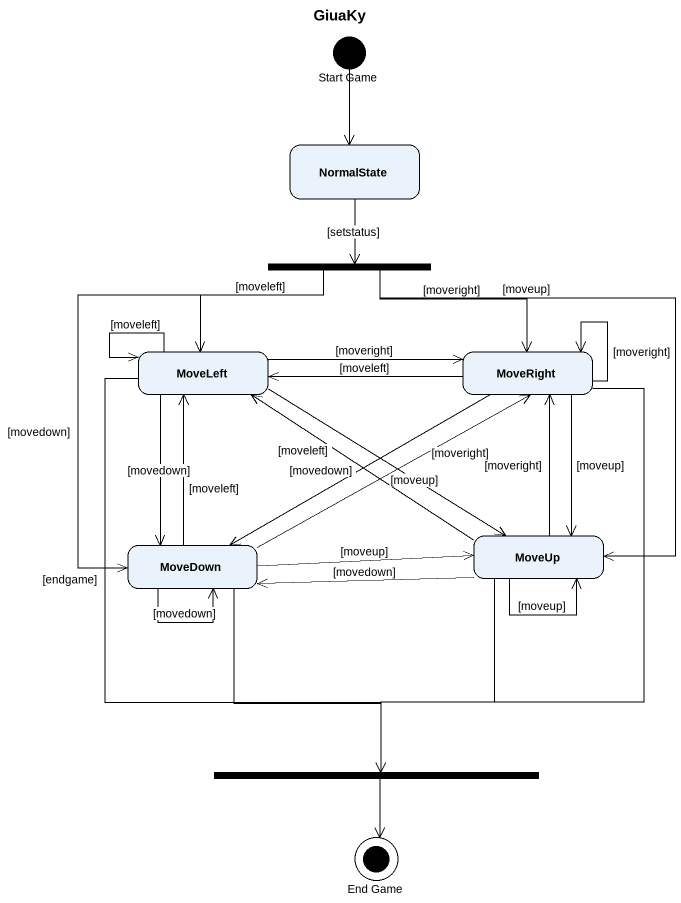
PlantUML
@startuml
title GiuaKy
hide empty description
state "Start Game" as Start_Game <<start>>
state NormalState
state fork1 <<fork>>
state MoveLeft
state MoveRight
state MoveUp
state MoveDown
state fork2 <<join>>
state "End Game" as End_Game <<end>>
Start_Game --> NormalState
NormalState --> fork1 : [setstatus]
fork1 --> MoveLeft : [moveleft]
fork1 -right-> MoveRight : [moveright]
fork1 --> MoveUp : [moveup]
fork1 --> MoveDown : [movedown]
MoveLeft --> MoveLeft : [moveleft]
MoveLeft -right-> MoveRight : [moveright]
MoveLeft -right-> MoveUp : [moveup]
MoveLeft --> MoveDown : [movedown]
MoveLeft --> fork2 : [endgame]
MoveRight -left-> MoveLeft : [moveleft]
MoveRight --> MoveRight : [moveright]
MoveRight --> MoveUp : [moveup]
MoveRight -left-> MoveDown : [movedown]
MoveRight --> fork2
MoveUp -left-> MoveLeft : [moveleft]
MoveUp -up-> MoveRight : [moveright]
MoveUp --> MoveUp : [moveup]
MoveUp -left-> MoveDown : [movedown]
MoveUp --> fork2
MoveDown -up-> MoveLeft : [moveleft]
MoveDown -right-> MoveRight : [moveright]
MoveDown -right-> MoveUp : [moveup]
MoveDown --> MoveDown : [movedown]
MoveDown --> fork2
fork2 --> End_Game
@enduml
